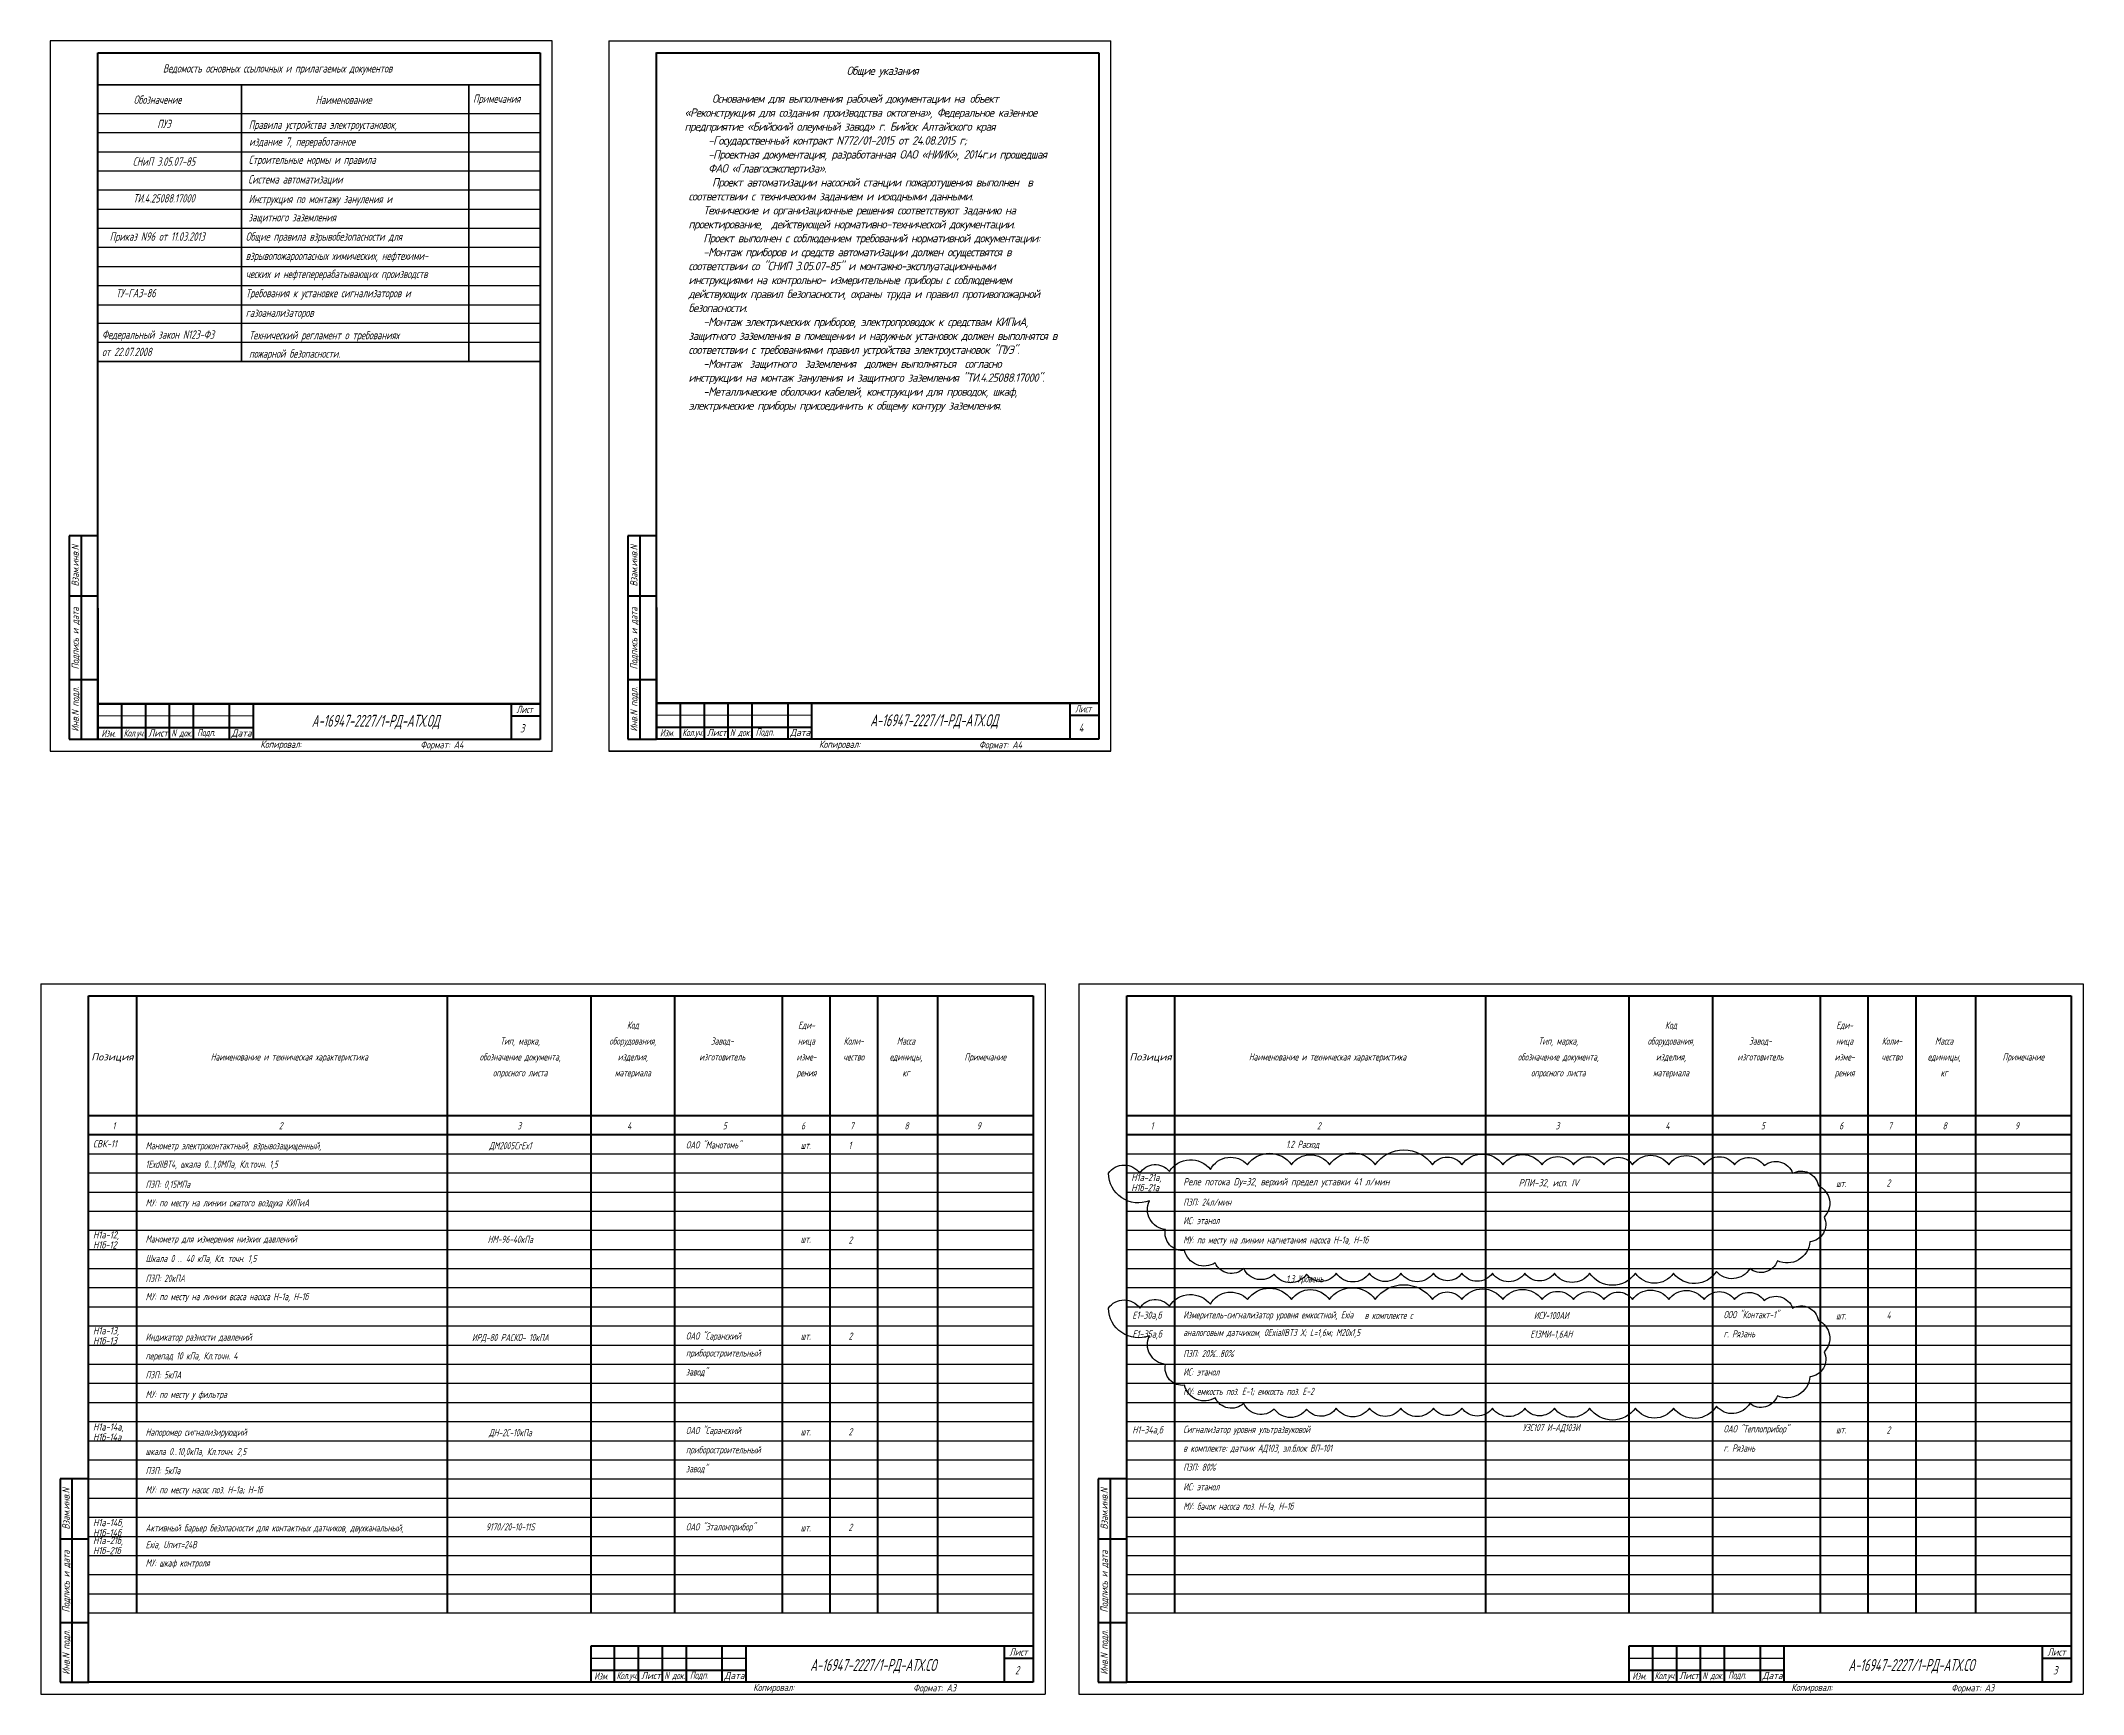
# Model space of a CAD drawing. Header units: millimetres. Extents: x -338 to 6826, y -8218 to 3153.
# Drawn here: x 2479 to 3333, y 2462 to 3153 of the extents above; entities that cross this region are included whole.
import ezdxf
from ezdxf.enums import TextEntityAlignment as Align

# ---------------------------------------------------------------- set-up
doc = ezdxf.new("R2010")
doc.units = ezdxf.units.MM
doc.layers.get('Defpoints').update_dxf_attribs({"color": 251})
for name, color, linetype, lineweight in [('Обводка', 6, 'Continuous', 25), ('Рамка толстая', 7, 'Continuous', 60), ('Рамка тонкая', 5, 'Continuous', 25), ('Текст_КИП', 2, 'Continuous', 25), ('Толст.рамка', 7, 'Continuous', 60)]:
    doc.layers.add(name, color=color, linetype=linetype, lineweight=lineweight)
doc.layers.add('ТЕКСТ', color=2, linetype='Continuous')
doc.styles.add('Simplex', font='simplex.shx', dxfattribs={"width": 0.7, "oblique": 15})

msp = doc.modelspace()

# ---------------------------------------------------------------- linework, layer by layer
at = {"lineweight": 35}
for p, q in [((2502.73, 3135.07), (2687.73, 3135.07)), ((2562.73, 3135.07), (2562.73, 3019.38)), ((2657.81, 3135.07), (2657.81, 3019.38)), ((2502.73, 3019.38), (2687.73, 3019.38))]:
    msp.add_line(p, q, dxfattribs=at)
for p, q in [((2502.73, 3123.07), (2687.73, 3123.07)), ((2502.73, 3123.07), (2687.73, 3123.07)), ((2502.73, 3115.07), (2687.73, 3115.07)), ((2502.73, 3107.07), (2687.73, 3107.07)), ((2502.73, 3099.07), (2687.73, 3099.07)), ((2502.73, 3091.07), (2687.73, 3091.07)), ((2502.73, 3083.07), (2687.73, 3083.07)), ((2502.73, 3075.07), (2687.73, 3075.07)), ((2502.73, 3067.07), (2687.73, 3067.07)), ((2502.73, 3059.07), (2687.73, 3059.07)), ((2502.73, 3051.07), (2687.73, 3051.07)), ((2502.73, 3043.07), (2687.73, 3043.07)), ((2502.73, 3035.38), (2687.73, 3035.38)), ((2502.73, 3027.38), (2687.73, 3027.38)), ((2502.73, 3019.38), (2687.73, 3019.38)), ((2502.73, 3019.38), (2687.73, 3019.38))]:
    msp.add_line(p, q)
at = {"color": 7, "lineweight": 40}
for p, q in [((2490.74, 2946.38), (2490.74, 2861.38)), ((2502.74, 2946.38), (2490.74, 2946.38)), ((2495.74, 2946.38), (2495.74, 2861.38)), ((2724.4, 2946.38), (2724.4, 2861.38)), ((2736.4, 2946.38), (2724.4, 2946.38)), ((2729.4, 2946.38), (2729.4, 2861.38)), ((2490.74, 2921.38), (2502.74, 2921.38)), ((2724.4, 2921.38), (2736.4, 2921.38)), ((2490.74, 2886.38), (2502.74, 2886.38)), ((2724.4, 2886.38), (2736.4, 2886.38)), ((2490.74, 2861.38), (2502.74, 2861.38)), ((2724.4, 2861.38), (2736.4, 2861.38)), ((2486.88, 2551.98), (2486.88, 2466.98)), ((2498.88, 2551.98), (2486.88, 2551.98)), ((2491.88, 2551.98), (2491.88, 2466.98)), ((2921.09, 2551.98), (2921.09, 2466.98)), ((2933.09, 2551.98), (2921.09, 2551.98)), ((2926.09, 2551.98), (2926.09, 2466.98)), ((2486.88, 2526.98), (2498.88, 2526.98)), ((2921.09, 2526.98), (2933.09, 2526.98)), ((2486.88, 2491.98), (2498.88, 2491.98)), ((2921.09, 2491.98), (2933.09, 2491.98)), ((2486.88, 2466.98), (2498.88, 2466.98)), ((2921.09, 2466.98), (2933.09, 2466.98))]:
    msp.add_line(p, q, dxfattribs=at)
at = {"lineweight": 60}
for p, q in [((2498.86, 2466.98), (2498.86, 2753.98)), ((2498.86, 2753.98), (2893.86, 2753.98)), ((2518.86, 2753.98), (2518.86, 2495.98)), ((2648.86, 2753.98), (2648.86, 2495.98)), ((2708.86, 2753.98), (2708.86, 2495.98)), ((2743.86, 2753.98), (2743.86, 2495.98)), ((2788.86, 2753.98), (2788.86, 2495.98)), ((2808.86, 2753.98), (2808.86, 2495.98)), ((2828.86, 2753.98), (2828.86, 2495.98)), ((2853.86, 2753.98), (2853.86, 2495.98)), ((2893.86, 2753.98), (2893.86, 2466.98)), ((2933.07, 2466.98), (2933.07, 2753.98)), ((2933.07, 2753.98), (3328.07, 2753.98)), ((2953.07, 2753.98), (2953.07, 2495.98)), ((3083.07, 2753.98), (3083.07, 2495.98)), ((3143.07, 2753.98), (3143.07, 2495.98)), ((3178.07, 2753.98), (3178.07, 2495.98)), ((3223.07, 2753.98), (3223.07, 2495.98)), ((3243.07, 2753.98), (3243.07, 2495.98)), ((3263.07, 2753.98), (3263.07, 2495.98)), ((3288.07, 2753.98), (3288.07, 2495.98)), ((3328.07, 2753.98), (3328.07, 2466.98)), ((2498.86, 2703.98), (2893.86, 2703.98)), ((2933.07, 2703.98), (3328.07, 2703.98)), ((2498.86, 2695.98), (2893.86, 2695.98)), ((2933.07, 2695.98), (3328.07, 2695.98)), ((2893.86, 2466.98), (2498.86, 2466.98)), ((3328.07, 2466.98), (2933.07, 2466.98))]:
    msp.add_line(p, q, dxfattribs=at)
at = {"lineweight": 50}
for p, q in [((2893.86, 2481.98), (2708.86, 2481.98)), ((2708.86, 2481.98), (2708.86, 2466.98)), ((2718.86, 2466.98), (2718.86, 2481.98)), ((2728.86, 2466.98), (2728.86, 2481.98)), ((2738.86, 2466.98), (2738.86, 2481.98)), ((2748.86, 2466.98), (2748.86, 2481.98)), ((2763.86, 2466.98), (2763.86, 2481.98)), ((2773.86, 2466.98), (2773.86, 2481.98)), ((2881.86, 2466.98), (2881.86, 2481.98)), ((3328.07, 2481.98), (3143.07, 2481.98)), ((3143.07, 2481.98), (3143.07, 2466.98)), ((3153.07, 2466.98), (3153.07, 2481.98)), ((3163.07, 2466.98), (3163.07, 2481.98)), ((3173.07, 2466.98), (3173.07, 2481.98)), ((3183.07, 2466.98), (3183.07, 2481.98)), ((3198.07, 2466.98), (3198.07, 2481.98)), ((3208.07, 2466.98), (3208.07, 2481.98)), ((3316.07, 2466.98), (3316.07, 2481.98)), ((2708.86, 2471.98), (2773.86, 2471.98)), ((2881.86, 2476.98), (2893.86, 2476.98)), ((3143.07, 2471.98), (3208.07, 2471.98)), ((3316.07, 2476.98), (3328.07, 2476.98))]:
    msp.add_line(p, q, dxfattribs=at)
at = {"lineweight": -3}
for p, q in [((2708.86, 2476.98), (2773.86, 2476.98)), ((3143.07, 2476.98), (3208.07, 2476.98))]:
    msp.add_line(p, q, dxfattribs=at)
at = {"layer": 'Defpoints', "color": 1}
for points in [[(2925.37, 2679.82, -0.520567), (2938.53, 2679.82, -0.520567), (2938.53, 2679.82, -0.520567), (2950.88, 2680.62, -0.520567), (2950.88, 2680.62, -0.520567), (2968.02, 2681.41, -0.520567), (2968.02, 2681.41, -0.520567), (2983.57, 2683.4, -0.520567), (2983.57, 2683.4, -0.520567), (3001.9, 2683.4, -0.520567), (3001.9, 2683.4, -0.520567), (3017.85, 2683.4, -0.520567), (3017.85, 2683.4, -0.520567), (3036.98, 2683.4, -0.520567), (3036.98, 2683.4, -0.520567), (3060.9, 2683.4, -0.520567), (3060.9, 2683.4, -0.520567), (3073.25, 2683.4, -0.520567), (3073.25, 2683.4, -0.520567), (3090.39, 2683.4, -0.520567), (3090.39, 2683.4, -0.520567), (3106.74, 2683.4, -0.520567), (3106.74, 2683.4, -0.520567), (3119.89, 2683.4, -0.520567), (3119.89, 2683.4, -0.520567), (3132.64, 2683.4, -0.520567), (3132.64, 2683.4, -0.520567), (3144.6, 2683.4, -0.520567), (3144.6, 2683.4, -0.520567), (3159.75, 2683.4, -0.520567), (3159.75, 2683.4, -0.520567), (3174.5, 2683.4, -0.520567), (3174.5, 2683.4, -0.520567), (3187.25, 2683.4, -0.520567), (3187.25, 2683.4, -0.520567), (3199.61, 2683.01, -0.520567), (3199.61, 2683.01, -0.520567), (3211.57, 2679.82, -0.520567), (3211.57, 2679.82, -0.520567), (3222.33, 2674.64, -0.520567), (3222.33, 2674.64, -0.520567), (3224.72, 2661.49, -0.520567), (3224.72, 2661.49, -0.520567), (3218.74, 2651.14, -0.520567), (3218.74, 2651.14, -0.520567), (3205.19, 2643.17, -0.520567), (3205.19, 2643.17, -0.520567), (3193.63, 2639.98, -0.520567), (3193.63, 2639.98, -0.520567), (3179.68, 2638.79, -0.520567), (3179.68, 2638.79, -0.520567), (3161.74, 2637.99, -0.520567), (3161.74, 2637.99, -0.520567), (3145.8, 2637.99, -0.520567), (3145.8, 2637.99, -0.520567), (3126.66, 2637.99, -0.520567), (3126.66, 2637.99, -0.520567), (3111.92, 2637.99, -0.520567), (3111.92, 2637.99, -0.520567), (3099.56, 2637.99, -0.520567), (3099.56, 2637.99, -0.520567), (3086.01, 2637.99, -0.520567), (3086.01, 2637.99, -0.520567), (3073.25, 2637.99, -0.520567), (3073.25, 2637.99, -0.520567), (3061.29, 2637.99, -0.520567), (3061.29, 2637.99, -0.520567), (3047.74, 2637.99, -0.520567), (3047.74, 2637.99, -0.520567), (3034.59, 2637.99, -0.520567), (3034.59, 2637.99, -0.520567), (3020.64, 2637.99, -0.520567), (3020.64, 2637.99, -0.520567), (3008.28, 2637.59, -0.520567), (3008.28, 2637.59, -0.520567), (2994.73, 2637.59, -0.520567), (2994.73, 2637.59, -0.520567), (2981.97, 2639.98, -0.520567), (2981.97, 2639.98, -0.520567), (2970.02, 2642.37, -0.520567), (2970.02, 2642.37, -0.520567), (2957.26, 2647.55, -0.520567), (2957.26, 2647.55, -0.520567), (2949.29, 2656.31, -0.520567), (2949.29, 2656.31, -0.520567), (2942.51, 2668.27, -0.520567), (2942.51, 2668.27, -0.520567)], [(2925.37, 2623.41, -0.520567), (2938.53, 2623.41, -0.520567), (2938.53, 2623.41, -0.520567), (2950.88, 2624.21, -0.520567), (2950.88, 2624.21, -0.520567), (2968.02, 2625.01, -0.520567), (2968.02, 2625.01, -0.520567), (2983.57, 2627, -0.520567), (2983.57, 2627, -0.520567), (3001.9, 2627, -0.520567), (3001.9, 2627, -0.520567), (3017.85, 2627, -0.520567), (3017.85, 2627, -0.520567), (3036.98, 2627, -0.520567), (3036.98, 2627, -0.520567), (3060.9, 2627, -0.520567), (3060.9, 2627, -0.520567), (3073.25, 2627, -0.520567), (3073.25, 2627, -0.520567), (3090.39, 2627, -0.520567), (3090.39, 2627, -0.520567), (3106.74, 2627, -0.520567), (3106.74, 2627, -0.520567), (3119.89, 2627, -0.520567), (3119.89, 2627, -0.520567), (3132.64, 2627, -0.520567), (3132.64, 2627, -0.520567), (3144.6, 2627, -0.520567), (3144.6, 2627, -0.520567), (3159.75, 2627, -0.520567), (3159.75, 2627, -0.520567), (3174.5, 2627, -0.520567), (3174.5, 2627, -0.520567), (3187.25, 2627, -0.520567), (3187.25, 2627, -0.520567), (3199.61, 2626.6, -0.520567), (3199.61, 2626.6, -0.520567), (3211.57, 2623.41, -0.520567), (3211.57, 2623.41, -0.520567), (3222.33, 2618.24, -0.520567), (3222.33, 2618.24, -0.520567), (3224.72, 2605.09, -0.520567), (3224.72, 2605.09, -0.520567), (3218.74, 2594.73, -0.520567), (3218.74, 2594.73, -0.520567), (3205.19, 2586.76, -0.520567), (3205.19, 2586.76, -0.520567), (3193.63, 2583.58, -0.520567), (3193.63, 2583.58, -0.520567), (3179.68, 2582.38, -0.520567), (3179.68, 2582.38, -0.520567), (3161.74, 2581.59, -0.520567), (3161.74, 2581.59, -0.520567), (3145.8, 2581.59, -0.520567), (3145.8, 2581.59, -0.520567), (3126.66, 2581.59, -0.520567), (3126.66, 2581.59, -0.520567), (3111.92, 2581.59, -0.520567), (3111.92, 2581.59, -0.520567), (3099.56, 2581.59, -0.520567), (3099.56, 2581.59, -0.520567), (3086.01, 2581.59, -0.520567), (3086.01, 2581.59, -0.520567), (3073.25, 2581.59, -0.520567), (3073.25, 2581.59, -0.520567), (3061.29, 2581.59, -0.520567), (3061.29, 2581.59, -0.520567), (3047.74, 2581.59, -0.520567), (3047.74, 2581.59, -0.520567), (3034.59, 2581.59, -0.520567), (3034.59, 2581.59, -0.520567), (3020.64, 2581.59, -0.520567), (3020.64, 2581.59, -0.520567), (3008.28, 2581.19, -0.520567), (3008.28, 2581.19, -0.520567), (2994.73, 2581.19, -0.520567), (2994.73, 2581.19, -0.520567), (2981.97, 2583.58, -0.520567), (2981.97, 2583.58, -0.520567), (2970.02, 2585.97, -0.520567), (2970.02, 2585.97, -0.520567), (2957.26, 2591.15, -0.520567), (2957.26, 2591.15, -0.520567), (2949.29, 2599.91, -0.520567), (2949.29, 2599.91, -0.520567), (2942.51, 2611.86, -0.520567), (2942.51, 2611.86, -0.520567)]]:
    msp.add_lwpolyline(points, format="xyb", close=True, dxfattribs=at)
at = {"layer": 'Обводка', "color": 155, "lineweight": 20}
for p, q in [((2502.74, 2871.2), (2567.74, 2871.2)), ((2736.38, 2871.42), (2801.38, 2871.42))]:
    msp.add_line(p, q, dxfattribs=at)
at = {"layer": 'Обводка', "color": 155}
for p, q in [((2498.86, 2687.98), (2893.86, 2687.98)), ((2933.07, 2687.98), (3328.07, 2687.98)), ((2498.86, 2679.98), (2893.86, 2679.98)), ((2933.07, 2679.98), (3328.07, 2679.98)), ((2498.86, 2671.98), (2893.86, 2671.98)), ((2933.07, 2671.98), (3328.07, 2671.98)), ((2498.86, 2663.98), (2893.86, 2663.98)), ((2933.07, 2663.98), (3328.07, 2663.98)), ((2498.86, 2655.98), (2893.86, 2655.98)), ((2933.07, 2655.98), (3328.07, 2655.98)), ((2498.86, 2647.98), (2893.86, 2647.98)), ((2498.86, 2639.98), (2893.86, 2639.98)), ((2933.07, 2647.98), (3328.07, 2647.98)), ((2933.07, 2639.98), (3328.07, 2639.98)), ((2498.86, 2631.98), (2893.86, 2631.98)), ((2933.07, 2631.98), (3328.07, 2631.98)), ((2498.86, 2623.98), (2893.86, 2623.98)), ((2933.07, 2623.98), (3328.07, 2623.98)), ((2498.86, 2615.98), (2893.86, 2615.98)), ((2933.07, 2615.98), (3328.07, 2615.98)), ((2498.86, 2607.98), (2893.86, 2607.98)), ((2933.07, 2607.98), (3328.07, 2607.98)), ((2498.86, 2599.98), (2893.86, 2599.98)), ((2933.07, 2599.98), (3328.07, 2599.98)), ((2498.86, 2591.98), (2893.86, 2591.98)), ((2933.07, 2591.98), (3328.07, 2591.98)), ((2498.86, 2583.98), (2893.86, 2583.98)), ((2933.07, 2583.98), (3328.07, 2583.98)), ((2498.86, 2575.98), (2893.86, 2575.98)), ((2933.07, 2575.98), (3328.07, 2575.98)), ((2498.86, 2567.98), (2893.86, 2567.98)), ((2933.07, 2567.98), (3328.07, 2567.98)), ((2498.86, 2559.98), (2893.86, 2559.98)), ((2933.07, 2559.98), (3328.07, 2559.98)), ((2498.86, 2551.98), (2893.86, 2551.98)), ((2933.07, 2551.98), (3328.07, 2551.98)), ((2498.86, 2543.98), (2893.86, 2543.98)), ((2933.07, 2543.98), (3328.07, 2543.98)), ((2498.86, 2535.98), (2893.86, 2535.98)), ((2933.07, 2535.98), (3328.07, 2535.98)), ((2498.86, 2527.98), (2893.86, 2527.98)), ((2498.86, 2519.98), (2893.86, 2519.98)), ((2933.07, 2527.98), (3328.07, 2527.98)), ((2933.07, 2519.98), (3328.07, 2519.98)), ((2498.86, 2511.98), (2893.86, 2511.98)), ((2933.07, 2511.98), (3328.07, 2511.98)), ((2498.86, 2503.98), (2893.86, 2503.98)), ((2933.07, 2503.98), (3328.07, 2503.98)), ((2498.86, 2495.98), (2893.86, 2495.98)), ((2498.86, 2495.98), (2893.86, 2495.98)), ((2933.07, 2495.98), (3328.07, 2495.98)), ((2933.07, 2495.98), (3328.07, 2495.98))]:
    msp.add_line(p, q, dxfattribs=at)
at = {"layer": 'Рамка толстая'}
for p, q in [((2502.73, 2861.22), (2502.73, 3148.42)), ((2502.73, 3148.42), (2687.73, 3148.42)), ((2687.73, 3148.42), (2687.73, 2861.2))]:
    msp.add_line(p, q, dxfattribs=at)
at = {"layer": 'Рамка толстая', "color": 7}
for p, q in [((2736.38, 2861.42), (2736.38, 3148.59)), ((2736.38, 3148.38), (2921.38, 3148.38)), ((2921.38, 3148.38), (2921.38, 2861.42)), ((2502.74, 2916.21), (2502.74, 2861.21)), ((2502.74, 2916.21), (2502.74, 2861.21)), ((2736.38, 2916.42), (2736.38, 2861.42)), ((2736.38, 2916.42), (2736.38, 2861.42)), ((2687.74, 2861.2), (2502.73, 2861.22)), ((2921.38, 2861.42), (2736.38, 2861.42))]:
    msp.add_line(p, q, dxfattribs=at)
at = {"layer": 'Рамка тонкая'}
for p, q in [((2482.73, 3153.42), (2482.73, 2856.42)), ((2692.73, 3153.42), (2482.73, 3153.42)), ((2692.73, 2856.42), (2692.73, 3153.42)), ((2716.38, 3153.42), (2716.38, 2856.42)), ((2716.38, 3153.42), (2926.38, 3153.42)), ((2926.38, 2856.42), (2926.38, 3153.42)), ((2482.73, 2856.42), (2692.73, 2856.42)), ((2926.38, 2856.42), (2716.38, 2856.42)), ((2716.38, 2856.42), (2926.38, 2856.42)), ((2478.86, 2758.98), (2898.86, 2758.98)), ((2478.86, 2758.98), (2478.86, 2462.01)), ((2898.86, 2758.98), (2898.86, 2461.98)), ((2913.07, 2758.98), (3333.07, 2758.98)), ((2913.07, 2758.98), (2913.07, 2462.01)), ((3333.07, 2758.98), (3333.07, 2461.98)), ((2478.86, 2462.01), (2898.86, 2461.98)), ((2913.07, 2462.01), (3333.07, 2461.98))]:
    msp.add_line(p, q, dxfattribs=at)
at = {"layer": 'Толст.рамка'}
for p, q in [((2687.74, 2876.2), (2502.74, 2876.2)), ((2502.74, 2876.2), (2687.74, 2876.2)), ((2512.74, 2861.2), (2512.74, 2876.2)), ((2522.74, 2861.2), (2522.74, 2876.2)), ((2532.74, 2861.2), (2532.74, 2876.2)), ((2542.74, 2861.2), (2542.74, 2876.2)), ((2557.74, 2861.2), (2557.74, 2876.2)), ((2567.74, 2861.2), (2567.74, 2876.2)), ((2675.74, 2861.2), (2675.74, 2876.2)), ((2675.74, 2871.2), (2687.74, 2871.2)), ((2921.38, 2876.42), (2736.38, 2876.42)), ((2736.38, 2876.42), (2921.38, 2876.42)), ((2746.38, 2861.42), (2746.38, 2876.42)), ((2756.38, 2861.42), (2756.38, 2876.42)), ((2766.38, 2861.42), (2766.38, 2876.42)), ((2776.38, 2861.42), (2776.38, 2876.42)), ((2791.38, 2861.42), (2791.38, 2876.42)), ((2801.38, 2861.42), (2801.38, 2876.42)), ((2909.38, 2861.42), (2909.38, 2876.42)), ((2909.38, 2871.42), (2921.38, 2871.42)), ((2502.74, 2866.2), (2567.74, 2866.2)), ((2736.38, 2866.42), (2801.38, 2866.42))]:
    msp.add_line(p, q, dxfattribs=at)

# ---------------------------------------------------------------- texts
at = {"lineweight": 30, "style": 'Simplex', "oblique": 15, "width": 0.7}
for s, p in [('Ведомость основных ссылочных и прилагаемых документов', (2529.94, 3140.16)), ('Обозначение', (2517.69, 3127.08)), ('Наименование', (2593.8, 3127.01)), ('Примечания', (2659.63, 3127.48))]:
    msp.add_text(s, height=3.5, dxfattribs=at).set_placement(p)
at = {"style": 'Simplex', "oblique": 15, "width": 0.7}
for s, p in [('ПУЭ', (2530.37, 3116.93)), ('СНиП 3.05.07-85', (2530.37, 3101.2)), ('ТИ.4.25088.17000', (2530.37, 3085.8))]:
    msp.add_text(s, height=3.5, dxfattribs=at).set_placement(p, align=Align.CENTER)
at = {"style": 'Simplex', "oblique": 15}
for s, width, p in [('Правила устройства электроустановок, ', 0.7, (2565.82, 3116.6)), (' издание 7, переработанное', 0.7, (2564.38, 3109.55)), ('Строительные нормы и правила', 0.7, (2565.8, 3101.96)), ('Система автоматизации', 0.7, (2565.58, 3093.74)), ('Инструкция по монтажу зануления и', 0.7, (2565.75, 3085.53)), ('защитного заземления ', 0.7, (2565.68, 3077.89)), ('Приказ N96 от 11.03.2013', 0.7, (2507.65, 3069.84)), ('Общие правила взрывобезопасности для ', 0.7, (2564.57, 3069.84)), ('взрывопожароопасных химических, нефтехими-', 0.7, (2564.57, 3061.78)), ('ТУ-ГАЗ-86', 0.7, (2510.27, 3046.18)), ('ческих и нефтеперерабатывающих производств', 0.68, (2564.57, 3054.19)), ('Требования к установке сигнализаторов и', 0.7, (2564.57, 3046.18)), ('газоанализаторов', 0.7, (2564.57, 3037.99))]:
    msp.add_text(s, height=3.5, dxfattribs=dict(at, width=width)).set_placement(p)
at = {"color": 7, "style": 'Simplex', "oblique": 15, "width": 0.7}
for s, p in [('от 22.07.2008 ', (2504.45, 3021.58)), ('Федеральный закон N123-ФЗ', (2504.45, 3028.84)), ('пожарной безопасности.', (2565.95, 3020.89)), ('Технический регламент о требованиях', (2565.95, 3028.6))]:
    msp.add_text(s, height=3.5, dxfattribs=at).set_placement(p)
at = {"color": 2, "style": 'Simplex', "oblique": 15, "width": 0.7}
for s, p in [('Взам.инв.N', (2494.74, 2933.88)), ('Взам.инв.N', (2728.4, 2933.88)), ('Подпись и дата', (2494.74, 2903.53)), ('Подпись и дата', (2728.4, 2903.53)), ('Инв.N подл.', (2494.74, 2873.88)), ('Инв.N подл.', (2728.4, 2873.88)), ('Взам.инв.N', (2490.88, 2539.48)), ('Взам.инв.N', (2925.09, 2539.48)), ('Подпись и дата', (2490.88, 2509.12)), ('Подпись и дата', (2925.09, 2509.12)), ('Инв.N подл.', (2490.88, 2479.48)), ('Инв.N подл.', (2925.09, 2479.48))]:
    msp.add_text(s, height=3, rotation=90, dxfattribs=at).set_placement(p, align=Align.CENTER)
at = {"color": 3, "linetype": 'Continuous', "style": 'Simplex', "oblique": 15, "width": 0.7}
msp.add_text('Реле потока Dу=32, верхий предел уставки 41 л/мин ', height=3, dxfattribs=at).set_placement((2956.69, 2674.78))
msp.add_text('РПИ-32, исп. IV', height=3, dxfattribs=at).set_placement((3122.13, 2674.37), align=Align.RIGHT)
at = {"color": 7, "insert": (2745.59, 3142.68), "char_height": 3.5, "attachment_point": 1, "style": 'Simplex'}
msp.add_mtext_dynamic_manual_height_columns('\\pi66.1325,l4.14155;{\\W0.9;\\T0.9;Общие указания\\P\\pi6.1978;\\P\\pi9.93125,l2.47919;^I\\C256;Основанием для выполнения рабочей документации на\\W1;\\T1; \\W0.9;\\T0.9;объект «Реконструкция для создания производства октогена», Федеральное казенное предприятие «Бийский олеумный завод» г.\\~Бийск Алтайского края \\P-Государственный контракт N772/01-2015 от 24.08.2015 г; \\P\\pi0,l12.40995;-Проектная документация, разработанная ОАО «НИИК», 2014г.и прошедшая ФАО «Главгосэкспертиза».\\P\\pl4.14155;\\C7;^IПроект автоматизации насосной станции пожаротушения выполнен  в соответствии с техническим заданием и исходными данными. \\P\\pi6.1978;Технические и организационные решения соответствуют заданию на проектирование,  действующей нормативно-технической документации.\\PПроект выполнен с соблюдением требований нормативной документации:\\P-Монтаж приборов и средств автоматизации должен осуществятся в соответствии со "СНИП 3.05.07-85" и монтажно-эксплуатационными инструкциями на контрольно- измерительные приборы с соблюдением действующих правил безопасности, охраны труда и правил противопожарной безопасности.\\P-Монтаж электрических приборов, электропроводок к средствам КИПиА, защитного заземления в помещении и наружных установок должен выполнятся в соответствии с требованиями правил устройства электроустановок "ПУЭ".  \\P-Монтаж  защитного  заземления  должен выполняться  согласно  инструкции на монтаж зануления и защитного заземления "ТИ.4.25088.17000".\\P-Металлические оболочки кабелей, конструкции для проводок, шкаф, электрические приборы присоединить к общему контуру заземления.}', width=171.412, gutter_width=17.5, heights=[0], dxfattribs=at)
at = {"layer": 'ТЕКСТ', "color": 3, "style": 'Simplex', "oblique": 15, "width": 0.6}
for s, height, p in [('Лист', 3, (2677.82, 2872.32)), ('Лист', 3, (2911.46, 2872.53)), ('3', 3.5, (2679.32, 2864.18)), ('4', 3.5, (2912.96, 2864.39))]:
    msp.add_text(s, height=height, dxfattribs=at).set_placement(p)
at = {"layer": 'Текст_КИП', "style": 'Simplex', "oblique": 15, "width": 0.6}
for s, height, p in [('А-16947-2227/1-РД-АТХ.ОД', 5, (2592.13, 2866.55)), ('А-16947-2227/1-РД-АТХ.ОД', 5, (2825.76, 2866.77)), ('Изм.', 3, (2504.17, 2862.32)), ('Подп.', 3, (2544.23, 2862.63)), ('Изм.', 3, (2737.81, 2862.53)), ('Подп.', 3, (2777.86, 2862.85)), ('1', 3, (2508.84, 2698.18)), ('2', 3, (2578.4, 2698.18)), ('3', 3, (2678.18, 2698.18)), ('4', 3, (2724.13, 2698.18)), ('5', 3, (2764.1, 2698.18)), ('6', 3, (2796.84, 2698.18)), ('7', 3, (2817.3, 2698.18)), ('8', 3, (2840.09, 2698.18)), ('9', 3, (2870.31, 2698.18)), ('1', 3, (2943.05, 2698.18)), ('2', 3, (3012.61, 2698.18)), ('3', 3, (3112.39, 2698.18)), ('4', 3, (3158.34, 2698.18)), ('5', 3, (3198.32, 2698.18)), ('6', 3, (3231.05, 2698.18)), ('7', 3, (3251.51, 2698.18)), ('8', 3, (3274.3, 2698.18)), ('9', 3, (3304.52, 2698.18)), ('Изм.', 3, (2710.3, 2468.09)), ('Подп.', 3, (2750.35, 2468.41)), ('А-16947-2227/1-РД-АТХ.СО', 5, (2800.64, 2471.67)), ('Изм.', 3, (3144.51, 2468.09)), ('Подп.', 3, (3184.56, 2468.41)), ('А-16947-2227/1-РД-АТХ.СО', 5, (3234.85, 2471.67))]:
    msp.add_text(s, height=height, dxfattribs=at).set_placement(p)
at = {"layer": 'Текст_КИП', "style": 'Simplex', "oblique": 15}
for s, width, p, p2 in [('Кол.уч.', 0.603486, (2513.51, 2862.47), (2522.22, 2862.47)), ('Лист', 0.686041, (2523.8, 2862.47), (2532.04, 2862.47)), ('N док.', 0.628372, (2533.46, 2862.47), (2542.17, 2862.47)), ('Дата', 0.652619, (2558.63, 2862.47), (2567.02, 2862.47)), ('Кол.уч.', 0.603486, (2747.15, 2862.69), (2755.86, 2862.69)), ('Лист', 0.686041, (2757.44, 2862.69), (2765.67, 2862.69)), ('N док.', 0.628372, (2767.1, 2862.69), (2775.81, 2862.69)), ('Дата', 0.652619, (2792.27, 2862.69), (2800.66, 2862.69)), ('Позиция', 0.960052, (2499.95, 2726.98), (2517.64, 2726.98)), ('Позиция', 0.960052, (2934.16, 2726.98), (2951.85, 2726.98)), ('Кол.уч.', 0.603486, (2719.64, 2468.25), (2728.35, 2468.25)), ('Лист', 0.686041, (2729.93, 2468.25), (2738.16, 2468.25)), ('N док.', 0.628372, (2739.59, 2468.25), (2748.29, 2468.25)), ('Дата', 0.652619, (2764.76, 2468.25), (2773.15, 2468.25)), ('Кол.уч.', 0.603486, (3153.85, 2468.25), (3162.56, 2468.25)), ('Лист', 0.686041, (3164.14, 2468.25), (3172.37, 2468.25)), ('N док.', 0.628372, (3173.8, 2468.25), (3182.5, 2468.25)), ('Дата', 0.652619, (3198.97, 2468.25), (3207.36, 2468.25))]:
    msp.add_text(s, height=3, dxfattribs=dict(at, width=width)).set_placement(p, p2, align=Align.FIT)
at = {"layer": 'Текст_КИП', "color": 3, "style": 'Simplex', "oblique": 15}
for s, width, p in [('Копировал:', 0.8, (2570.66, 2857.74)), ('Формат: А4', 0.8, (2637.59, 2857.54)), ('Копировал:', 0.8, (2804.32, 2857.74)), ('Формат: А4', 0.8, (2871.24, 2857.54)), ('Н1а-12,', 0.7, (2500.68, 2652.58)), ('Н1б-12', 0.7, (2500.68, 2648.35)), ('Н1а-13,', 0.7, (2500.68, 2612.49)), ('Н1б-13', 0.7, (2500.68, 2608.25)), ('Копировал:', 0.8, (2776.79, 2463.3)), ('Формат: А3', 0.8, (2843.72, 2463.1)), ('Копировал:', 0.8, (3211.01, 2463.3)), ('Формат: А3', 0.8, (3277.93, 2463.1))]:
    msp.add_text(s, height=3, dxfattribs=dict(at, width=width)).set_placement(p)
at = {"layer": 'Текст_КИП', "style": 'Simplex', "oblique": 15, "width": 0.6}
for s, p in [('Код', (2726.46, 2740.28)), ('Еди-', (2799.08, 2740.28)), ('Код', (3160.67, 2740.28)), ('Еди-', (3233.29, 2740.28)), ('Тип, марка,', (2679.33, 2733.63)), ('оборудования,', (2726.46, 2733.63)), ('Завод-', (2763.86, 2733.63)), ('ница', (2799.08, 2733.63)), ('Коли-', (2818.86, 2733.63)), ('Масса', (2840.7, 2733.63)), ('Тип, марка,', (3113.55, 2733.63)), ('оборудования,', (3160.67, 2733.63)), ('Завод-', (3198.07, 2733.63)), ('ница', (3233.29, 2733.63)), ('Коли-', (3253.07, 2733.63)), ('Масса', (3274.91, 2733.63)), ('Наименование и техническая характеристика', (2582.81, 2726.98)), ('обозначение документа,', (2679.33, 2726.98)), ('изделия,', (2726.46, 2726.98)), ('изготовитель', (2763.86, 2726.98)), ('изме-', (2799.08, 2726.98)), ('чество', (2818.86, 2726.98)), ('единицы,', (2840.7, 2726.98)), ('Примечание', (2873.86, 2726.98)), ('Наименование и техническая характеристика', (3017.02, 2726.98)), ('обозначение документа,', (3113.55, 2726.98)), ('изделия,', (3160.67, 2726.98)), ('изготовитель', (3198.07, 2726.98)), ('изме-', (3233.29, 2726.98)), ('чество', (3253.07, 2726.98)), ('единицы,', (3274.91, 2726.98)), ('Примечание', (3308.07, 2726.98)), ('опросного листа', (2679.33, 2720.33)), ('материала', (2726.46, 2720.33)), ('рения', (2799.08, 2720.33)), ('кг', (2840.7, 2720.33)), ('опросного листа', (3113.55, 2720.33)), ('материала', (3160.67, 2720.33)), ('рения', (3233.29, 2720.33)), ('кг', (3274.91, 2720.33))]:
    msp.add_text(s, height=3, dxfattribs=at).set_placement(p, align=Align.CENTER)
at = {"layer": 'Текст_КИП', "color": 3, "lineweight": -3, "style": 'Simplex', "oblique": 15}
for s, width, p in [('СВК-11', 0.7, (2500.68, 2690.68)), ('Манометр электроконтактный, взрывозащищенный,', 0.6, (2522.68, 2689.84)), ('ОАО "Манотомь"', 0.6, (2748.68, 2690.18)), ('шт.', 0.6, (2796.68, 2690.03)), ('1', 0.6, (2816.68, 2690)), ('1ЕхdIIВТ4, шкала 0...1,0МПа, Кл.точн. 1,5', 0.6, (2522.68, 2682.12)), ('ПЗП: 0,15МПа', 0.6, (2522.68, 2673.71)), ('Н1а-21а,', 0.7, (2934.92, 2676.56)), ('Н1б-21а', 0.7, (2934.92, 2672.33)), ('шт.   ', 0.6, (3229.72, 2674.02)), ('2', 0.6, (3250.86, 2674.27)), ('МУ: по месту на линии сжатого воздуха КИПиА', 0.6, (2522.68, 2665.97)), ('ПЗП: 24л/мин', 0.6, (2956.68, 2666.23)), ('ИС: этанол', 0.6, (2956.68, 2658.53)), ('Манометр для измерения низких давлений', 0.6, (2522.68, 2650.85)), ('шт.', 0.6, (2796.68, 2650.81)), ('2', 0.6, (2816.68, 2650.38)), ('МУ: по месту на линии нагнетания насоса Н-1а, Н-1б', 0.6, (2956.65, 2650.44)), ('Шкала 0 ... 40 кПа, Кл. точн. 1,5', 0.6, (2522.68, 2642.65)), ('ПЗП: 20кПА', 0.6, (2522.68, 2634.38)), ('МУ: по месту на линии всаса насоса Н-1а, Н-1б', 0.6, (2522.68, 2626.74)), ('ООО "Контакт-1"', 0.6, (3182.68, 2619.2)), ('Е1-30а,б', 0.65, (2935.36, 2618.96)), ('Е1-35а,б', 0.65, (2935.36, 2611.09)), ('Измеритель-сигнализатор уровня емкостной, Ехia  ', 0.6, (2956.68, 2619.09)), ('аналоговым датчиком, 0ExiaIIBT3 Х; L=1,6м; М20х1,5', 0.6, (2956.68, 2611.72)), ('в комплекте с ', 0.6, (3032.54, 2618.89)), ('г. Рязань', 0.6, (3182.68, 2611.2)), ('шт.   ', 0.6, (3229.72, 2618.71)), ('4', 0.6, (3250.86, 2618.97)), ('Индикатор разности давлений', 0.6, (2522.68, 2609.83)), ('приборостроительный', 0.6, (2748.68, 2603.17)), ('ОАО "Саранский', 0.6, (2748.68, 2610.27)), ('шт.', 0.6, (2796.68, 2610.2)), ('2', 0.6, (2816.68, 2610.2)), ('ПЗП: 20%%%...80%%%', 0.6, (2956.68, 2602.92)), ('перепад 10 кПа, Кл.точн. 4', 0.6, (2522.68, 2601.95)), ('ПЗП: 5кПА', 0.6, (2522.68, 2594.01)), ('завод"', 0.6, (2748.68, 2595.24)), ('ИС: этанол', 0.6, (2956.68, 2595.23)), ('МУ: по месту у фильтра', 0.6, (2522.68, 2585.87)), ('МУ: емкость поз. Е-1; емкость поз. Е-2', 0.6, (2956.68, 2587.1)), ('Н1а-14а,', 0.7, (2500.68, 2572.23)), ('Напоромер сигнализирующий', 0.6, (2522.68, 2570.03)), ('ОАО "Саранский', 0.6, (2748.68, 2570.76)), ('шт.', 0.6, (2796.68, 2570.22)), ('2', 0.6, (2816.68, 2570.22)), ('Н1-34а,б', 0.65, (2935.36, 2571)), ('Сигнализатор уровня ультразвуковой ', 0.6, (2956.68, 2571.23)), ('ОАО "Теплоприбор"', 0.6, (3182.68, 2571.41)), ('шт.   ', 0.6, (3229.72, 2571.08)), ('2', 0.6, (3250.86, 2570.95)), ('Н1б-14а', 0.7, (2500.68, 2568)), ('шкала 0...10,0кПа, Кл.точн. 2,5', 0.6, (2522.68, 2561.95)), ('приборостроительный', 0.6, (2748.68, 2562.69)), ('в комплекте: датчик АД103, эл.блок ВП-101', 0.6, (2956.68, 2563.34)), ('г. Рязань', 0.6, (3182.68, 2563.41)), ('ПЗП: 5кПа', 0.6, (2522.68, 2553.98)), ('завод"', 0.6, (2748.68, 2554.76)), ('ПЗП: 80%%%', 0.6, (2956.68, 2555.42)), ('МУ: по месту насос поз. Н-1а; Н-1б', 0.6, (2522.68, 2545.98)), ('ИС: этанол', 0.6, (2956.68, 2547.19)), ('МУ: бачок насоса поз. Н-1а, Н-1б', 0.6, (2956.68, 2539.06)), ('Н1а-14б,', 0.7, (2500.68, 2532.23)), ('Н1б-14б', 0.7, (2500.68, 2528)), ('Активный барьер безопасности для контактных датчиков, двухканальный,', 0.6, (2522.68, 2530.02)), ('ОАО "Эталонприбор"', 0.6, (2748.68, 2530.44)), ('шт.', 0.6, (2796.68, 2530.07)), ('2', 0.6, (2816.68, 2530.27)), ('Н1а-21б,', 0.7, (2500.68, 2524.75)), ('Н1б-21б', 0.7, (2500.68, 2520.52)), ('Ехia, Uпит=24В', 0.6, (2522.68, 2523.01)), ('МУ: шкаф контроля', 0.6, (2522.68, 2515.36))]:
    msp.add_text(s, height=3, dxfattribs=dict(at, width=width)).set_placement(p)
at = {"layer": 'Текст_КИП', "color": 3, "lineweight": -3, "style": 'Simplex', "oblique": 15, "width": 0.6}
for s, p in [('ДМ2005CrEx1', (2675.22, 2689.87)), ('НМ-96-40кПа', (2675.22, 2650.69)), ('Е13МИ-1,6АН', (3110.6, 2611.03)), ('ИСУ-100АИ', (3110.6, 2618.87)), ('ИРД-80 РАСКО- 10кПА', (2675.22, 2609.64)), ('ДН-2С-10кПа', (2675.22, 2569.85)), ('УЗС107 И-АД103И', (3110.6, 2571.96)), ('9170/20-10-11S', (2675.22, 2530.43))]:
    msp.add_text(s, height=3, dxfattribs=at).set_placement(p, align=Align.CENTER)
at = {"layer": 'Текст_КИП', "lineweight": -3, "style": 'Simplex', "oblique": 15}
for s, height, width, p in [('1.2 Расход', 3, 0.6, (2999.72, 2690.42)), ('1.3 Уровень', 3, 0.6, (2999.72, 2634.21)), ('Лист', 3, 0.7, (2883.94, 2478.1)), ('Лист', 3, 0.7, (3318.16, 2478.1)), ('2', 3.5, 0.7, (2886.3, 2470.21)), ('3', 3.5, 0.7, (3320.51, 2470.21))]:
    msp.add_text(s, height=height, dxfattribs=dict(at, width=width)).set_placement(p)

doc.saveas('drawing.dxf')
